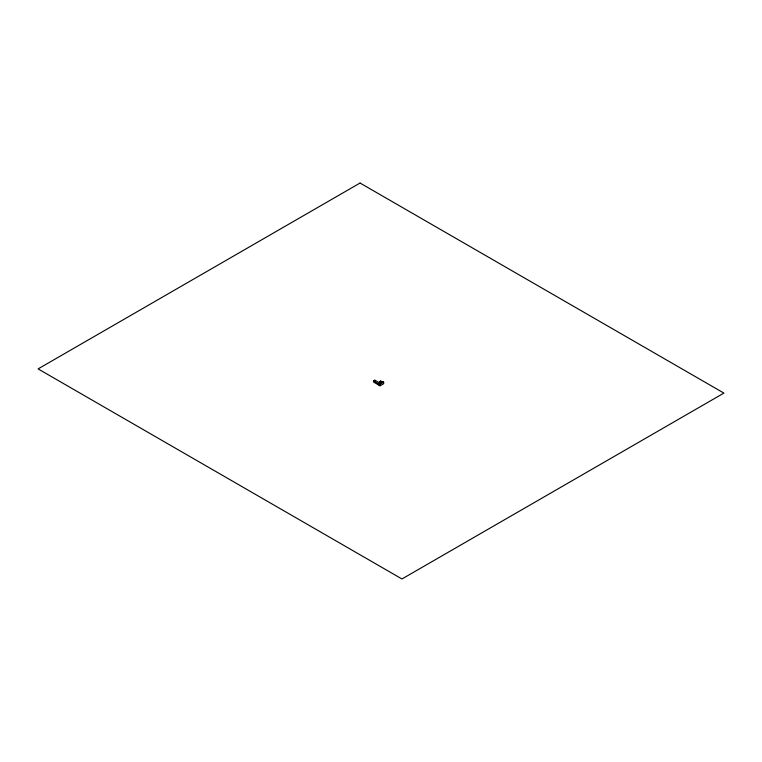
<?xml version="1.0" encoding="UTF-8"?>
<svg xmlns="http://www.w3.org/2000/svg" width="762" height="762" viewBox="0 0 762 762"><rect width="100%" height="100%" fill="white"/><g stroke="black" fill="none" stroke-linecap="round" stroke-linejoin="round"><path stroke-width="1.14" d="M373.504 380.971L374.875 380.181L380.333 383.334L378.962 384.124L373.504 380.971L373.504 382.019L380.067 385.81L383.657 383.743L383.657 382.124L382.543 381.486L378.962 383.562L378.962 385.172M380.39 381.905L379.971 381.438L380.971 381.276L380.067 381.743M379.971 381.733L380.971 381.572M380.971 381.276L379.971 381.438M378.962 383.562L380.067 384.2L383.657 382.124M380.876 381.572L380.609 381.076M380.067 384.2L380.067 385.81M374.875 380.181L374.875 381.229M360.045 183.032L38.1 368.903L401.955 578.968L723.9 393.097L360.045 183.032"/></g></svg>
